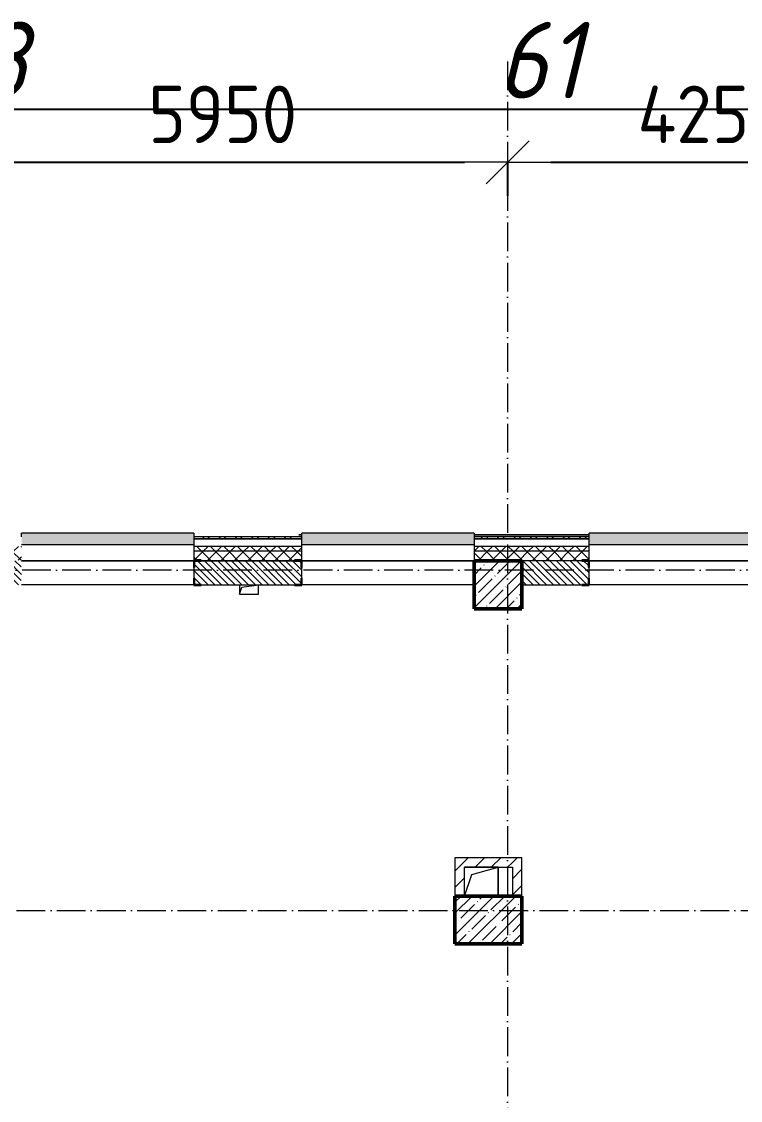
# Model space of a CAD drawing. Header units: millimetres. Extents: x 2294 to 908349, y -83289 to 219220.
# Drawn here: x 91588 to 99094, y 86073 to 97335 of the extents above; entities that cross this region are included whole.
import ezdxf

# ---------------------------------------------------------------- set-up
doc = ezdxf.new("R2010")
doc.units = ezdxf.units.MM
doc.linetypes.add('50_200_ШТРИХ_1Т_ш5_п1_п1_', pattern=[700, 500, -100, 0, -100])
for name, color, linetype, lineweight in [('A-____-____-DIMS', 7, 'Continuous', 9), ('A-FLOR-____-OTLN', 7, 'Continuous', 9), ('A-GENM-____-MCUT', 7, 'Continuous', 25), ('A-GENM-____-OTLN', 7, 'Continuous', 9), ('A-GENM-____-OTLN-1', 7, 'Continuous', 25), ('A-GLAZ-____-OTLN', 7, 'Continuous', 9), ('A-WALL-____-MCUT', 7, 'Continuous', 13), ('A-WALL-____-MCUT-1', 7, 'Continuous', 9), ('A-WALL-____-OTLN', 7, 'Continuous', 9), ('A-WALL-____-PATT-1', 7, 'Continuous', 9), ('A-WALL-FNSH-MCUT-1', 7, 'Continuous', 9), ('I-WALL-____-OTLN', 7, 'Continuous', 9), ('S-COLS-____-MCUT', 7, 'Continuous', 50), ('S-COLS-____-OTLN', 7, 'Continuous', 9), ('S-GRID-____-IDEN', 7, 'Continuous', 9), ('S-GRID-____-OTLN-1', 7, '50_200_ШТРИХ_1Т_ш5_п1_п1_', 9)]:
    doc.layers.add(name, color=color, linetype=linetype, lineweight=lineweight)
doc.layers.add('A-GLAZ-____-OTLN-1', color=7, linetype='Continuous', lineweight=9, true_color=0xc0c0c0)
doc.styles.add('ISOCPEUR_I_9', font='isocpeui.ttf', dxfattribs={"width": 0.9, "height": 250})
doc.styles.add('СПДС', font='isocpeur.ttf', dxfattribs={"width": 0.9})
doc.dimstyles.new('Размера А3', dxfattribs={"dimtxt": 800, "dimasz": 450, "dimexe": 350, "dimexo": 100, "dimgap": 200, "dimtad": 1, "dimdec": 0, "dimrnd": 10, "dimzin": 0, "dimdsep": 46, "dimtxsty": 'СПДС', "dimblk": 'ARROWHEAD_6', "dimcen": 1, "dimclrd": 5, "dimclre": 5, "dimclrt": 5, "dimazin": 0, "dimtfac": 1, "dimtdec": 0, "dimtmove": 2, "dimatfit": 3, "dimfxl": 1, "dimtolj": 1, "dimtzin": 0, "dimarcsym": 0})
pattern_1 = [(135, (7562.787, 6025.276), (-35.35534, -35.35534), [])]
pattern_2 = [(45, (7562.79, 6025.28), (-85.53659, 85.53659), []), (45, (7619.81, 6025.28), (-85.53659, 85.53659), [])]
pattern_3 = [(45, (7562.79, 6025.28), (-70.71068, 70.71068), []), (135, (7562.79, 6025.28), (-70.71068, -70.71068), [])]
pattern_4 = [(45, (7562.79, 6025.28), (-84.85281, 84.85281), [])]

# ---------------------------------------------------------------- blocks, each defined once
blk = doc.blocks.new('BSC_Колонна _Прямоугольная - 500х500-V39-АР1_План отверстий 2 этажа в осях 1-64_Ю-ЯЯ')
at = {"layer": 'S-COLS-____-OTLN'}
h = blk.add_hatch(dxfattribs=at)
h.set_pattern_fill('FP_49', color=256, style=0, pattern_type=2)
h.set_pattern_definition([(45, (-89000, -85431.04), (-114.04925, 114.04925), []), (45, (-88885.95, -85431.04), (-114.04925, 114.04925), [201.613, -40.323, 3.353, -36.97])])
h.paths.add_polyline_path([(-250, -250), (250, -250), (250, 250), (-250, 250)], flags=0)
at = {"layer": 'S-COLS-____-MCUT'}
for p, q in [((250, 250), (-250, 250)), ((-250, 250), (-250, -250)), ((250, -250), (250, 250)), ((-250, -250), (250, -250))]:
    blk.add_line(p, q, dxfattribs=at)
blk = doc.blocks.new('BSC_Колонна _Прямоугольная - 500х700-V143-АР1_План отверстий 2 этажа в осях 1-64_Ю-ЯЯ')
at = {"layer": 'S-COLS-____-OTLN'}
h = blk.add_hatch(dxfattribs=at)
h.set_pattern_fill('FP_156', color=256, style=0, pattern_type=2)
h.set_pattern_definition([(315, (-81931.04, 88900), (114.04925, 114.04925), []), (315, (-81931.04, 88785.95), (114.04925, 114.04925), [201.613, -40.323, 3.353, -36.97])])
h.paths.add_polyline_path([(-250, -350), (250, -350), (250, 350), (-250, 350)], flags=0)
at = {"layer": 'S-COLS-____-MCUT'}
for p, q in [((250, 350), (-250, 350)), ((-250, 350), (-250, -350)), ((250, -350), (250, 350)), ((-250, -350), (250, -350))]:
    blk.add_line(p, q, dxfattribs=at)
blk = doc.blocks.new('Фахверк_СКБ_Уголок - 250_2700-27497298-АР1_План отверстий 2 этажа в осях 1-64_Ю-ЯЯ')
at = {"layer": 'A-GENM-____-MCUT'}
for p, q in [((200, 181), (125, 181)), ((125, 181), (125, 106)), ((131, 106), (131, 175)), ((131, 175), (200, 175)), ((200, 175), (200, 181)), ((125, 106), (131, 106)), ((131, -6), (125, -6)), ((125, -6), (125, -81)), ((125, -81), (200, -81)), ((131, -75), (131, -6)), ((200, -75), (131, -75)), ((200, -81), (200, -75))]:
    blk.add_line(p, q, dxfattribs=at)
blk = doc.blocks.new('AR_Отверстие прямоугольное _в плите_ - AR_Отверстие прямоугольное _в плите_-V171-АР1_План отверстий 2 этажа в осях 1-64_Ю-ЯЯ')
at = {"layer": 'A-GENM-____-OTLN'}
for p, q in [((-100, 50), (-100, -50)), ((-100, -50), (-75, 25)), ((-75, 25), (100, 50)), ((100, -50), (100, 50)), ((-100, -50), (100, -50))]:
    blk.add_line(p, q, dxfattribs=at)
blk = doc.blocks.new('AR_Отверстие прямоугольное _в плите_ - AR_Отверстие прямоугольное _в плите_-30552577-АР1_План отверстий 2 этажа в осях 1-64_Ю-ЯЯ')
at = {"layer": 'A-GENM-____-OTLN'}
for p, q in [((175, 150), (-175, 150)), ((-100, 75), (175, 150)), ((175, -150), (175, 150)), ((-175, -150), (-100, 75))]:
    blk.add_line(p, q, dxfattribs=at)
blk = doc.blocks.new('Отлив_СКБ - Отлив витража_120_НВФ-31885689-АР1_План отверстий 2 этажа в осях 1-64_Ю-ЯЯ')
at = {"layer": 'A-GLAZ-____-OTLN-1'}
for points in [[(1800, 2), (1800, 120), (0, 120), (0, 2), (737, 2)], [(1800, 0), (1800, 2), (0, 2), (0, 0), (737, 0)]]:
    blk.add_hatch(color=256, dxfattribs=at).paths.add_polyline_path(points, flags=0)
at = {"layer": 'A-GLAZ-____-OTLN'}
for p, q in [((0, 83), (0, 120)), ((1800, 120), (0, 120)), ((1800, 120), (1800, 83)), ((0, 2), (1800, 2)), ((1800, 0), (0, 0))]:
    blk.add_line(p, q, dxfattribs=at)
blk = doc.blocks.new('2floor')
at = {"layer": 'A-WALL-____-PATT-1'}
h = blk.add_hatch(dxfattribs=at)
h.set_pattern_fill('FP_3', color=256, style=0, pattern_type=2)
h.set_pattern_definition(pattern_2)
h.paths.add_polyline_path([(94155, 91936), (94513, 91936), (94513, 91956), (93388, 91956), (93388, 91936)], flags=0)
h.paths.add_polyline_path([(96573, 91936), (96573, 91956), (96313, 91956), (96313, 91936)], flags=0)
h.paths.add_polyline_path([(91588, 91936), (91588, 91956), (90463, 91956), (90463, 91936), (91504, 91936)], flags=0)
h.paths.add_polyline_path([(85813, 91936), (85813, 91956), (84613, 91956), (84613, 91936), (85318, 91936)], flags=0)
h.paths.add_polyline_path([(82298, 91936), (82813, 91936), (82813, 91956), (82298, 91956)], flags=0)
h = blk.add_hatch(dxfattribs=at)
h.set_pattern_fill('FP_3', color=256, style=0, pattern_type=2)
h.set_pattern_definition(pattern_2)
h.paths.add_polyline_path([(109043, 91936), (109063, 91936), (109063, 91956), (102063, 91956), (102063, 91936), (106528, 91936)], flags=0)
h.paths.add_polyline_path([(101063, 91936), (101063, 91956), (99313, 91956), (99313, 91936), (99458, 91936)], flags=0)
h.paths.add_polyline_path([(96806, 91936), (97513, 91936), (97513, 91956), (96573, 91956), (96573, 91936)], flags=0)
h = blk.add_hatch(dxfattribs=at)
h.set_pattern_fill('FP_1', color=256, style=0, pattern_type=2)
h.set_pattern_definition(pattern_3)
h.paths.add_polyline_path([(108913, 91806), (108963, 91806), (108963, 91856), (102063, 91856), (102063, 91806), (106528, 91806)], flags=0)
h.paths.add_polyline_path([(96806, 91806), (97513, 91806), (97513, 91856), (96313, 91856), (96313, 91806)], flags=0)
h.paths.add_polyline_path([(99313, 91806), (101063, 91806), (101063, 91856), (99313, 91856)], flags=0)
h.paths.add_polyline_path([(94513, 91806), (94513, 91856), (93388, 91856), (93388, 91806), (94155, 91806)], flags=0)
h.paths.add_polyline_path([(91588, 91806), (91588, 91856), (90463, 91856), (90463, 91806), (91504, 91806)], flags=0)
h.paths.add_polyline_path([(84613, 91806), (85813, 91806), (85813, 91856), (84613, 91856)], flags=0)
h.paths.add_polyline_path([(82813, 91806), (82813, 91856), (79263, 91856), (79263, 91806), (81783, 91806)], flags=0)
h.paths.add_polyline_path([(77463, 91806), (77463, 91856), (76263, 91856), (76263, 91806)], flags=0)
h.paths.add_polyline_path([(74463, 91806), (74463, 91856), (73263, 91856), (73263, 91806)], flags=0)
h.paths.add_polyline_path([(71463, 91806), (71463, 91856), (70213, 91856), (70213, 91806), (71178, 91806)], flags=0)
h.paths.add_polyline_path([(67643, 91806), (68413, 91806), (68413, 91856), (67213, 91856), (67213, 91806)], flags=0)
h.paths.add_polyline_path([(65413, 91806), (65413, 91856), (64213, 91856), (64213, 91806), (64991, 91806)], flags=0)
h.paths.add_polyline_path([(62413, 91806), (62413, 91856), (61213, 91856), (61213, 91806)], flags=0)
h.paths.add_polyline_path([(58805, 91806), (59413, 91806), (59413, 91856), (57763, 91856), (57763, 91806), (57921, 91806)], flags=0)
h = blk.add_hatch(dxfattribs=at)
h.set_pattern_fill('FP_1', color=256, style=0, pattern_type=2)
h.set_pattern_definition(pattern_3)
h.paths.add_polyline_path([(108813, 91706), (108913, 91706), (108913, 91806), (102063, 91806), (102063, 91706), (106528, 91706)], flags=0)
h.paths.add_polyline_path([(100563, 91706), (101063, 91706), (101063, 91806), (99313, 91806), (99313, 91712), (99388, 91712), (99388, 91706), (99458, 91706)], flags=0)
h.paths.add_polyline_path([(96806, 91706), (97438, 91706), (97438, 91712), (97513, 91712), (97513, 91806), (96313, 91806), (96313, 91706)], flags=0)
h.paths.add_polyline_path([(94155, 91706), (94438, 91706), (94438, 91712), (94513, 91712), (94513, 91806), (93388, 91806), (93388, 91712), (93463, 91712), (93463, 91706)], flags=0)
h.paths.add_polyline_path([(91504, 91706), (91513, 91706), (91513, 91712), (91588, 91712), (91588, 91806), (90463, 91806), (90463, 91706), (90963, 91706)], flags=0)
h.paths.add_polyline_path([(85063, 91706), (85738, 91706), (85738, 91712), (85813, 91712), (85813, 91806), (84613, 91806), (84613, 91712), (84688, 91712), (84688, 91706)], flags=0)
h.paths.add_polyline_path([(82813, 91706), (82813, 91806), (79263, 91806), (79263, 91712), (79338, 91712), (79338, 91706), (82313, 91706)], flags=0)
h.paths.add_polyline_path([(76263, 91706), (77388, 91706), (77388, 91712), (77463, 91712), (77463, 91806), (76263, 91806)], flags=0)
h.paths.add_polyline_path([(73338, 91706), (74388, 91706), (74388, 91712), (74463, 91712), (74463, 91806), (73263, 91806), (73263, 91712), (73338, 91712)], flags=0)
h.paths.add_polyline_path([(71388, 91706), (71388, 91712), (71463, 91712), (71463, 91806), (70213, 91806), (70213, 91712), (70288, 91712), (70288, 91706), (71178, 91706)], flags=0)
h.paths.add_polyline_path([(68338, 91706), (68338, 91712), (68413, 91712), (68413, 91806), (67213, 91806), (67213, 91712), (67288, 91712), (67288, 91706), (67643, 91706)], flags=0)
h.paths.add_polyline_path([(65338, 91706), (65338, 91712), (65413, 91712), (65413, 91806), (64213, 91806), (64213, 91712), (64288, 91712), (64288, 91706), (64991, 91706)], flags=0)
h.paths.add_polyline_path([(61288, 91706), (62338, 91706), (62338, 91712), (62413, 91712), (62413, 91806), (61213, 91806), (61213, 91712), (61288, 91712)], flags=0)
h.paths.add_polyline_path([(59338, 91706), (59338, 91712), (59413, 91712), (59413, 91806), (57763, 91806), (57763, 91706), (58805, 91706)], flags=0)
h = blk.add_hatch(dxfattribs=at)
h.set_pattern_fill('FP_6', color=256, style=0, pattern_type=2)
h.set_pattern_definition(pattern_1)
h.paths.add_polyline_path([(94438, 91456), (94507, 91456), (94507, 91525), (94513, 91525), (94513, 91637), (94507, 91637), (94507, 91706), (93394, 91706), (93394, 91637), (93388, 91637), (93388, 91525), (93394, 91525), (93394, 91456), (94155, 91456)], flags=0)
h.paths.add_polyline_path([(91513, 91456), (91582, 91456), (91582, 91525), (91588, 91525), (91588, 91637), (91582, 91637), (91582, 91706), (90963, 91706), (90963, 91456), (91504, 91456)], flags=0)
h = blk.add_hatch(dxfattribs=at)
h.set_pattern_fill('FP_6', color=256, style=0, pattern_type=2)
h.set_pattern_definition(pattern_1)
h.paths.add_polyline_path([(99319, 91456), (100563, 91456), (100563, 91706), (99319, 91706), (99319, 91637), (99313, 91637), (99313, 91525), (99319, 91525), (99319, 91458)], flags=0)
h.paths.add_polyline_path([(97507, 91456), (97507, 91525), (97513, 91525), (97513, 91637), (97507, 91637), (97507, 91706), (96813, 91706), (96813, 91456), (97438, 91456)], flags=0)
h = blk.add_hatch(dxfattribs=at)
h.set_pattern_fill('FP_4', color=256, style=0, pattern_type=2)
h.set_pattern_definition(pattern_4)
h.paths.add_polyline_path([(96713, 88506), (96713, 88606), (96113, 88606), (96113, 88506), (96213, 88506)], flags=0)
h = blk.add_hatch(dxfattribs=at)
h.set_pattern_fill('FP_4', color=256, style=0, pattern_type=2)
h.set_pattern_definition(pattern_4)
h.paths.add_polyline_path([(96813, 88206), (96813, 88206), (96813, 88606), (96713, 88606), (96713, 88206)], flags=0)
h = blk.add_hatch(dxfattribs=at)
h.set_pattern_fill('FP_4', color=256, style=0, pattern_type=2)
h.set_pattern_definition(pattern_4)
h.paths.add_polyline_path([(96213, 88206), (96213, 88506), (96113, 88506), (96113, 88206)], flags=0)
at = {"layer": 'A-FLOR-____-OTLN'}
for p, q in [((96213, 88506), (96563, 88506)), ((96563, 88506), (96563, 88206))]:
    blk.add_line(p, q, dxfattribs=at)
at = {"layer": 'A-WALL-____-MCUT'}
for p, q in [((93388, 91936), (93388, 91712)), ((94513, 91936), (93388, 91936)), ((93388, 91936), (94513, 91936)), ((94513, 91712), (94513, 91936)), ((97513, 91936), (96313, 91936)), ((96313, 91936), (96313, 91706)), ((96313, 91936), (96573, 91936)), ((97513, 91712), (97513, 91936)), ((93388, 91637), (93388, 91525)), ((94513, 91525), (94513, 91637)), ((97513, 91525), (97513, 91637)), ((93463, 91456), (94438, 91456)), ((96813, 91456), (97438, 91456))]:
    blk.add_line(p, q, dxfattribs=at)
at = {"layer": 'A-WALL-____-MCUT-1'}
for p, q in [((94513, 91856), (93388, 91856)), ((94513, 91806), (93388, 91806)), ((97513, 91856), (96313, 91856)), ((97513, 91806), (96313, 91806)), ((93463, 91706), (94438, 91706)), ((94438, 91706), (93463, 91706)), ((97438, 91706), (96813, 91706))]:
    blk.add_line(p, q, dxfattribs=at)
at = {"layer": 'A-WALL-____-OTLN'}
for p, q in [((93388, 91706), (91588, 91706)), ((91588, 91706), (93388, 91706)), ((96313, 91706), (94513, 91706)), ((94513, 91706), (96313, 91706)), ((99313, 91706), (97513, 91706)), ((97513, 91706), (99313, 91706)), ((93388, 91456), (91588, 91456)), ((96313, 91456), (94513, 91456)), ((99313, 91456), (97513, 91456))]:
    blk.add_line(p, q, dxfattribs=at)
at = {"layer": 'A-WALL-FNSH-MCUT-1'}
for p, q in [((94513, 91956), (93388, 91956)), ((93388, 91956), (93388, 91936)), ((94513, 91936), (94513, 91956)), ((97513, 91956), (96313, 91956)), ((96313, 91956), (96313, 91936)), ((96573, 91936), (97513, 91936)), ((97513, 91936), (97513, 91956)), ((96813, 88606), (96113, 88606)), ((96113, 88606), (96113, 88206)), ((96813, 88206), (96813, 88606)), ((96213, 88506), (96713, 88506)), ((96213, 88206), (96213, 88506)), ((96713, 88506), (96713, 88206))]:
    blk.add_line(p, q, dxfattribs=at)
at = {"layer": 'I-WALL-____-OTLN'}
for p, q in [((94483, 91981), (94513, 91981)), ((94513, 91975), (94483, 91975)), ((96313, 91981), (97513, 91981)), ((97513, 91975), (96313, 91975))]:
    blk.add_line(p, q, dxfattribs=at)
at = {"layer": 'A-GENM-____-OTLN'}
for name, p in [('AR_Отверстие прямоугольное _в плите_ - AR_Отверстие прямоугольное _в плите_-V171-АР1_План отверстий 2 этажа в осях 1-64_Ю-ЯЯ', (93963, 91406)), ('AR_Отверстие прямоугольное _в плите_ - AR_Отверстие прямоугольное _в плите_-30552577-АР1_План отверстий 2 этажа в осях 1-64_Ю-ЯЯ', (96388, 88356))]:
    blk.add_blockref(name, p, dxfattribs=at)
at = {"layer": 'A-GENM-____-OTLN-1'}
blk.add_blockref('Фахверк_СКБ_Уголок - 250_2700-27497298-АР1_План отверстий 2 этажа в осях 1-64_Ю-ЯЯ', (93263, 91531), dxfattribs=at)
at = {"layer": 'A-GENM-____-OTLN-1', "rotation": 180}
for p in [(94638, 91631), (97638, 91631)]:
    blk.add_blockref('Фахверк_СКБ_Уголок - 250_2700-27497298-АР1_План отверстий 2 этажа в осях 1-64_Ю-ЯЯ', p, dxfattribs=at)
at = {"layer": 'A-GLAZ-____-OTLN'}
for p in [(91588, 91873), (94513, 91873), (97513, 91873)]:
    blk.add_blockref('Отлив_СКБ - Отлив витража_120_НВФ-31885689-АР1_План отверстий 2 этажа в осях 1-64_Ю-ЯЯ', p, dxfattribs=at)
at = {"layer": 'S-COLS-____-OTLN'}
blk.add_blockref('BSC_Колонна _Прямоугольная - 500х500-V39-АР1_План отверстий 2 этажа в осях 1-64_Ю-ЯЯ', (96563, 91456), dxfattribs=at)
at = {"layer": 'S-COLS-____-OTLN', "rotation": 89.9999999999999}
blk.add_blockref('BSC_Колонна _Прямоугольная - 500х700-V143-АР1_План отверстий 2 этажа в осях 1-64_Ю-ЯЯ', (96463, 87956), dxfattribs=at)
blk = doc.blocks.new('ARROWHEAD_6')
at = {"color": 0, "linetype": 'Continuous'}
for p, q in [((-0.5, -0.5), (0.5, 0.5)), ((0, 0), (-1, 0))]:
    blk.add_line(p, q, dxfattribs=at)
blk = doc.blocks.new('*D2675')
at = {"layer": 'A-____-____-DIMS', "color": 0, "lineweight": -2, "transparency": 16777216}
for p, q in [((248734, 95872), (248734, 95516)), ((249184, 95866), (254234, 95866)), ((254684, 95872), (254684, 95516))]:
    blk.add_line(p, q, dxfattribs=at)
at = {"layer": 'Defpoints', "color": 0, "transparency": 16777216}
for p in [(248734, 95972), (254684, 95972), (254684, 95866)]:
    blk.add_point(p, dxfattribs=at)
at = {"layer": 'A-____-____-DIMS', "color": 0, "lineweight": -2, "transparency": 16777216, "xscale": 450, "yscale": 450, "zscale": 450, "rotation": 180}
blk.add_blockref('ARROWHEAD_6', (248734, 95866), dxfattribs=at)
at = {"layer": 'A-____-____-DIMS', "color": 0, "lineweight": -2, "transparency": 16777216, "xscale": 450, "yscale": 450, "zscale": 450}
blk.add_blockref('ARROWHEAD_6', (254684, 95866), dxfattribs=at)
at = {"layer": 'A-____-____-DIMS', "color": 0, "transparency": 16777216, "insert": (251709, 96366), "char_height": 600, "attachment_point": 5, "style": 'СПДС'}
blk.add_mtext('\\A1;5950', dxfattribs=at)
blk = doc.blocks.new('*D2676')
at = {"layer": 'A-____-____-DIMS', "color": 0, "lineweight": -2, "transparency": 16777216}
for p, q in [((254684, 95872), (254684, 95516)), ((255134, 95866), (258484, 95866)), ((258934, 95872), (258934, 95516))]:
    blk.add_line(p, q, dxfattribs=at)
at = {"layer": 'Defpoints', "color": 0, "transparency": 16777216}
for p in [(254684, 95972), (258934, 95972), (258934, 95866)]:
    blk.add_point(p, dxfattribs=at)
at = {"layer": 'A-____-____-DIMS', "color": 0, "lineweight": -2, "transparency": 16777216, "xscale": 450, "yscale": 450, "zscale": 450, "rotation": 180}
blk.add_blockref('ARROWHEAD_6', (254684, 95866), dxfattribs=at)
at = {"layer": 'A-____-____-DIMS', "color": 0, "lineweight": -2, "transparency": 16777216, "xscale": 450, "yscale": 450, "zscale": 450}
blk.add_blockref('ARROWHEAD_6', (258934, 95866), dxfattribs=at)
at = {"layer": 'A-____-____-DIMS', "color": 0, "transparency": 16777216, "insert": (256809, 96366), "char_height": 600, "attachment_point": 5, "style": 'СПДС'}
blk.add_mtext('\\A1;4250', dxfattribs=at)
blk = doc.blocks.new('*D2679')
at = {"layer": 'A-____-____-DIMS', "color": 0, "lineweight": -2, "transparency": 16777216}
for p, q in [((163234, 96424), (163234, 96068)), ((163684, 96418), (213680, 96418)), ((266284, 96418), (216132, 96418)), ((266734, 96424), (266734, 96068))]:
    blk.add_line(p, q, dxfattribs=at)
at = {"layer": 'Defpoints', "color": 0, "transparency": 16777216}
for p in [(163234, 96524), (266734, 96524), (266734, 96418)]:
    blk.add_point(p, dxfattribs=at)
at = {"layer": 'A-____-____-DIMS', "color": 0, "lineweight": -2, "transparency": 16777216, "xscale": 450, "yscale": 450, "zscale": 450, "rotation": 180}
blk.add_blockref('ARROWHEAD_6', (163234, 96418), dxfattribs=at)
at = {"layer": 'A-____-____-DIMS', "color": 0, "lineweight": -2, "transparency": 16777216, "xscale": 450, "yscale": 450, "zscale": 450}
blk.add_blockref('ARROWHEAD_6', (266734, 96418), dxfattribs=at)
at = {"layer": 'A-____-____-DIMS', "color": 0, "transparency": 16777216, "insert": (213880, 96978), "char_height": 600, "attachment_point": 1, "line_spacing_factor": 1.149209, "style": 'СПДС'}
blk.add_mtext('\\A1;103500', dxfattribs=at)
blk = doc.blocks.new('3osi')
at = {"layer": 'S-GRID-____-OTLN-1', "color": 251, "ltscale": 0.6, "true_color": 0x636466}
for p, q in [((254683.5, 96918.1), (254683.5, 46006.3)), ((269657.9, 91606.3), (160914.7, 91606.3)), ((160914.7, 88056.3), (269657.9, 88056.3))]:
    blk.add_line(p, q, dxfattribs=at)
at = {"layer": 'S-GRID-____-IDEN', "char_height": 800, "attachment_point": 1, "style": 'ISOCPEUR_I_9'}
for s, insert, width in [('58', (248599.1, 97332.1), 404.05), ('61', (254573, 97332.1), 346.329)]:
    blk.add_mtext(s, dxfattribs=dict(at, insert=insert, width=width))
at = {"layer": 'A-____-____-DIMS'}
dim = blk.add_linear_dim(base=(266733.5, 96417.9), p1=(163233.5, 96524), p2=(266733.5, 96524), dimstyle='Размера А3', override={"dimtxt": 600, "dimclrd": 0, "dimclre": 0, "dimclrt": 0}, dxfattribs=at)
dim.commit()
dim.dimension.update_dxf_attribs({"geometry": '*D2679', "text_midpoint": (214906.4, 96577.9), "dimtype": 160})
for base, p1, p2, picture, middle in [((254683.5, 95865.7), (248733.5, 95971.8), (254683.5, 95971.8), '*D2675', (251708.5, 96365.7)), ((258933.5, 95865.7), (254683.5, 95971.8), (258933.5, 95971.8), '*D2676', (256808.5, 96365.7))]:
    dim = blk.add_linear_dim(base=base, p1=p1, p2=p2, dimstyle='Размера А3', override={"dimtxt": 600, "dimclrd": 0, "dimclre": 0, "dimclrt": 0}, dxfattribs=at)
    dim.commit()
    dim.dimension.update_dxf_attribs({"geometry": picture, "text_midpoint": middle})

msp = doc.modelspace()

# ---------------------------------------------------------------- block references
for name, p in [('3osi', (-158020.7, 0)), ('2floor', (0, 0))]:
    msp.add_blockref(name, p)

doc.saveas('drawing.dxf')
